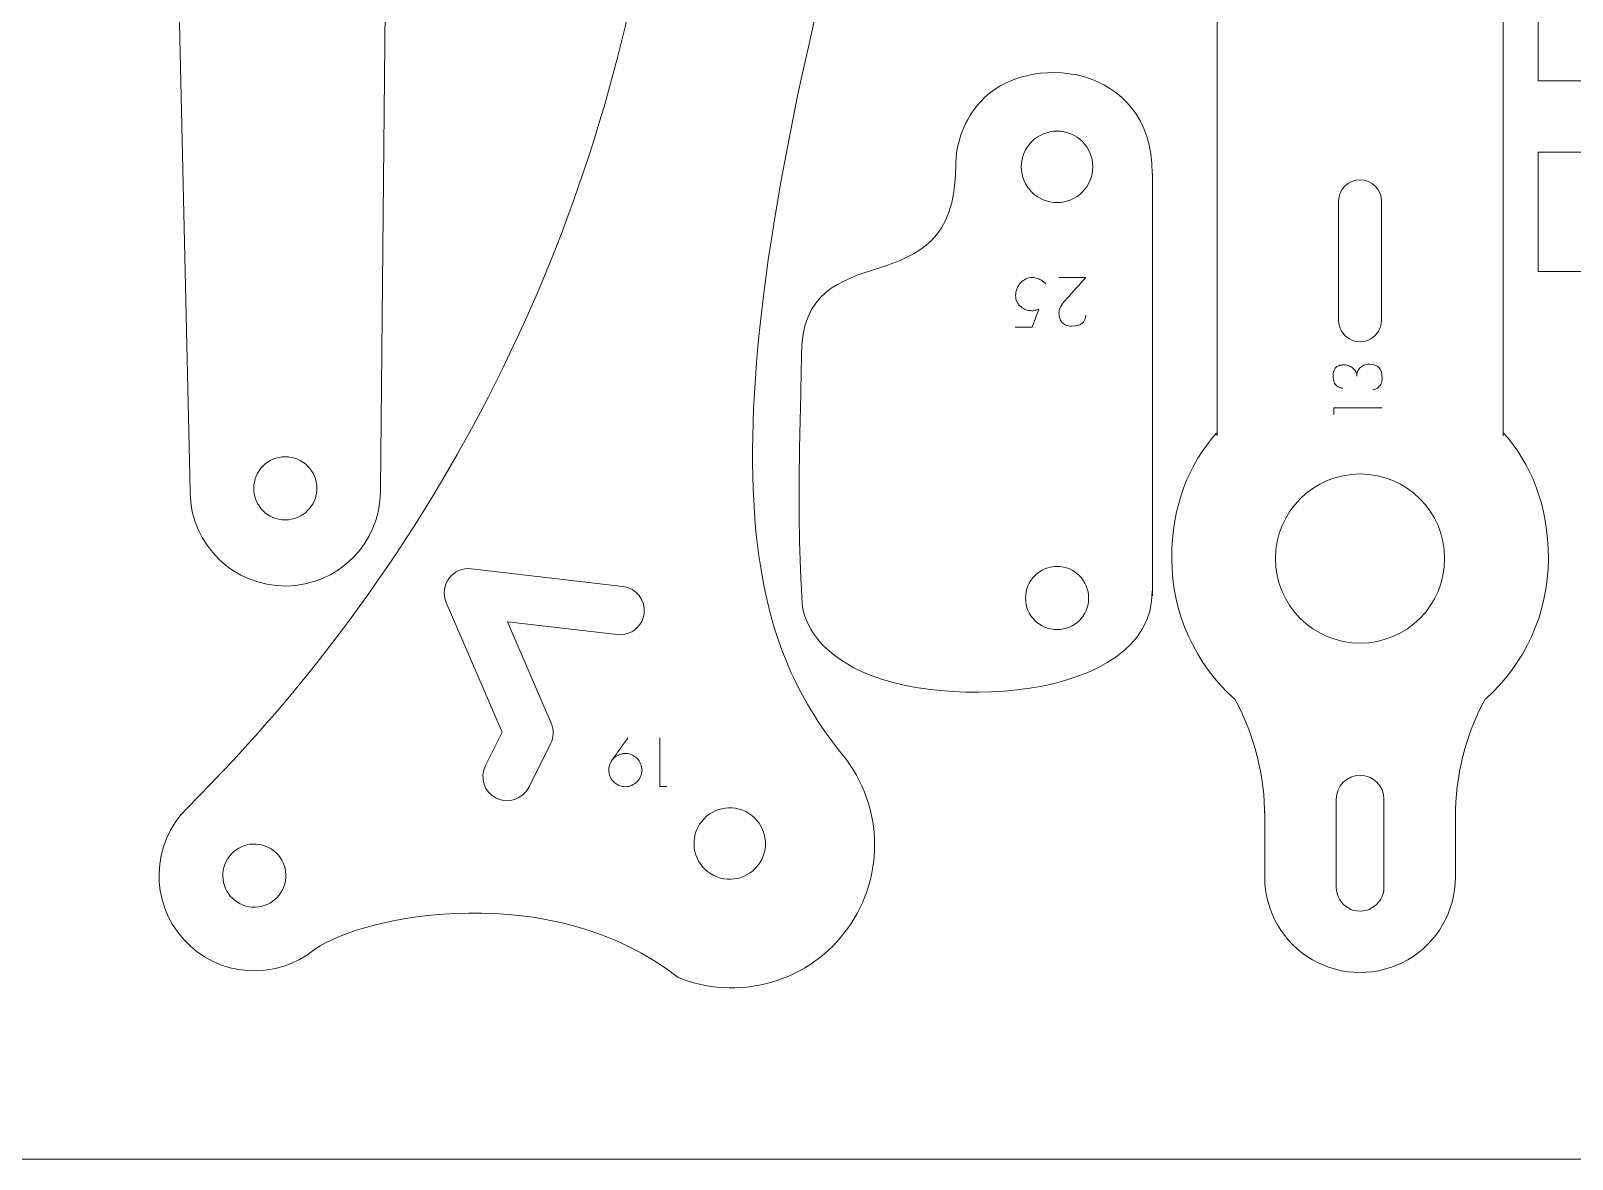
# Model space of a CAD drawing. Header units: millimetres. Extents: x 1 to 3601, y 1 to 1216.
# Drawn here: x 602.5 to 667.2, y 1.5 to 48.8 of the extents above; entities that cross this region are included whole.
import ezdxf

# ---------------------------------------------------------------- set-up
doc = ezdxf.new("R2010")
doc.units = ezdxf.units.MM
doc.layers.get('0').update_dxf_attribs({"lineweight": 5})
for name, color, linetype, lineweight in [('MARCATGE', 1, 'Continuous', 5), ('NO IMPRES', 5, 'Continuous', 5), ('TALL 1', 4, 'Continuous', 5)]:
    doc.layers.add(name, color=color, linetype=linetype, lineweight=lineweight)

msp = doc.modelspace()

# ---------------------------------------------------------------- linework, layer by layer
for points, knots in [([(609.212, 29.45), (609.212, 29.45), (609.212, 29.55), (609.212, 29.55), (609.212, 29.55), (609.212, 29.55), (608.558, 58.36), (608.558, 58.36), (608.558, 58.36), (608.531, 59.584), (608.223, 60.785), (607.658, 61.87), (607.658, 61.87), (606.771, 63.575), (606.754, 65.6), (607.612, 67.319), (607.612, 67.319), (608.166, 68.429), (608.455, 69.652), (608.455, 70.892), (608.455, 70.892), (608.455, 70.892), (608.455, 144.638), (608.455, 144.638), (608.455, 144.638), (608.455, 146.837), (610.229, 148.623), (612.428, 148.638), (612.428, 148.638), (614.627, 148.652), (616.425, 146.889), (616.454, 144.69), (616.454, 144.69), (616.454, 144.69), (617.424, 70.951), (617.424, 70.951), (617.424, 70.951), (617.44, 69.711), (617.745, 68.492), (618.313, 67.39), (618.313, 67.39), (618.313, 67.39), (618.377, 67.447), (618.377, 67.447), (618.377, 67.447), (619.24, 65.731), (619.23, 63.705), (618.349, 61.998), (618.349, 61.998), (618.349, 61.998), (618.339, 61.941), (618.339, 61.941), (618.339, 61.941), (617.789, 60.848), (617.497, 59.643), (617.485, 58.419), (617.485, 58.419), (617.485, 58.419), (617.21, 29.602), (617.21, 29.602), (617.21, 29.602), (617.21, 29.602), (617.21, 29.502), (617.21, 29.502), (617.21, 29.502), (617.19, 27.318), (615.421, 25.555), (613.237, 25.54), (613.237, 25.54), (611.053, 25.526), (609.261, 27.266), (609.212, 29.45)], [0, 0, 0, 0, 0.052632, 0.052632, 0.052632, 0.052632, 0.105263, 0.105263, 0.105263, 0.105263, 0.157895, 0.157895, 0.157895, 0.157895, 0.210526, 0.210526, 0.210526, 0.210526, 0.263158, 0.263158, 0.263158, 0.263158, 0.315789, 0.315789, 0.315789, 0.315789, 0.368421, 0.368421, 0.368421, 0.368421, 0.421053, 0.421053, 0.421053, 0.421053, 0.473684, 0.473684, 0.473684, 0.473684, 0.526316, 0.526316, 0.526316, 0.526316, 0.578947, 0.578947, 0.578947, 0.578947, 0.631579, 0.631579, 0.631579, 0.631579, 0.684211, 0.684211, 0.684211, 0.684211, 0.736842, 0.736842, 0.736842, 0.736842, 0.789474, 0.789474, 0.789474, 0.789474, 0.842105, 0.842105, 0.842105, 0.842105, 0.894737, 0.894737, 0.894737, 0.894737, 1, 1, 1, 1]), ([(662.321, 16.083), (662.321, 16.083), (662.321, 15.847), (662.321, 15.847), (662.321, 15.847), (662.321, 17.54), (662.751, 19.306), (663.571, 20.788), (663.571, 20.788), (663.571, 20.788), (663.593, 20.804), (663.593, 20.804), (663.593, 20.804), (665.208, 22.251), (666.224, 24.353), (666.224, 26.693), (666.224, 26.693), (666.224, 28.937), (665.488, 30.696), (664.333, 31.971), (664.333, 31.971), (664.333, 31.971), (664.321, 31.838), (664.321, 31.838), (664.321, 31.838), (664.321, 31.838), (664.321, 106.693), (664.321, 106.693), (664.321, 106.693), (664.321, 110.007), (661.634, 112.693), (658.321, 112.693), (658.321, 112.693), (655.007, 112.693), (652.321, 110.007), (652.321, 106.693), (652.321, 106.693), (652.321, 106.693), (652.321, 31.838), (652.321, 31.838), (652.321, 31.838), (652.321, 31.838), (652.296, 31.958), (652.296, 31.958), (652.296, 31.958), (651.148, 30.684), (650.417, 28.928), (650.417, 26.693), (650.417, 26.693), (650.417, 24.35), (651.436, 22.245), (653.056, 20.798), (653.056, 20.798), (653.056, 20.798), (653.071, 20.788), (653.071, 20.788), (653.071, 20.788), (653.891, 19.306), (654.321, 17.54), (654.321, 15.847), (654.321, 15.847), (654.321, 15.847), (654.321, 16.083), (654.321, 16.083), (654.321, 16.083), (654.321, 16.083), (654.321, 13.319), (654.321, 13.319), (654.321, 13.319), (654.321, 11.89), (655.083, 10.57), (656.321, 9.855), (656.321, 9.855), (657.558, 9.141), (659.083, 9.141), (660.321, 9.855), (660.321, 9.855), (661.558, 10.57), (662.321, 11.89), (662.321, 13.319), (662.321, 13.319), (662.321, 13.319), (662.321, 16.083), (662.321, 16.083)], [0, 0, 0, 0, 0.045455, 0.045455, 0.045455, 0.045455, 0.090909, 0.090909, 0.090909, 0.090909, 0.136364, 0.136364, 0.136364, 0.136364, 0.181818, 0.181818, 0.181818, 0.181818, 0.227273, 0.227273, 0.227273, 0.227273, 0.272727, 0.272727, 0.272727, 0.272727, 0.318182, 0.318182, 0.318182, 0.318182, 0.363636, 0.363636, 0.363636, 0.363636, 0.409091, 0.409091, 0.409091, 0.409091, 0.454545, 0.454545, 0.454545, 0.454545, 0.5, 0.5, 0.5, 0.5, 0.545455, 0.545455, 0.545455, 0.545455, 0.590909, 0.590909, 0.590909, 0.590909, 0.636364, 0.636364, 0.636364, 0.636364, 0.681818, 0.681818, 0.681818, 0.681818, 0.727273, 0.727273, 0.727273, 0.727273, 0.772727, 0.772727, 0.772727, 0.772727, 0.818182, 0.818182, 0.818182, 0.818182, 0.863636, 0.863636, 0.863636, 0.863636, 0.909091, 0.909091, 0.909091, 0.909091, 1, 1, 1, 1]), ([(685.283, 85.098), (685.283, 85.098), (685.279, 85.071), (685.279, 85.071), (685.279, 85.071), (685.279, 85.071), (668.792, 85.071), (668.792, 85.071), (668.792, 85.071), (668.792, 85.071), (668.792, 85.046), (668.792, 85.046), (668.792, 85.046), (668.792, 85.046), (668.792, 83.746), (668.792, 83.746), (668.792, 83.746), (668.792, 83.746), (665.792, 83.746), (665.792, 83.746), (665.792, 83.746), (665.792, 83.746), (665.792, 70.746), (665.792, 70.746), (665.792, 70.746), (665.792, 70.746), (668.792, 70.746), (668.792, 70.746), (668.792, 70.746), (668.792, 70.746), (668.792, 51.746), (668.792, 51.746), (668.792, 51.746), (668.792, 51.746), (665.792, 51.746), (665.792, 51.746), (665.792, 51.746), (665.792, 51.746), (665.792, 46.746), (665.792, 46.746), (665.792, 46.746), (665.792, 46.746), (668.792, 46.746), (668.792, 46.746), (668.792, 46.746), (668.792, 46.746), (668.792, 43.746), (668.792, 43.746), (668.792, 43.746), (668.792, 43.746), (665.792, 43.746), (665.792, 43.746), (665.792, 43.746), (665.792, 43.746), (665.792, 38.746), (665.792, 38.746), (665.792, 38.746), (665.792, 38.746), (668.792, 38.746), (668.792, 38.746), (668.792, 38.746), (668.792, 38.746), (668.792, 37.446), (668.792, 37.446), (668.792, 37.446), (668.792, 37.446), (692.292, 37.446), (692.292, 37.446), (692.292, 37.446), (692.292, 37.446), (692.292, 47.346), (692.292, 47.346), (692.292, 47.346), (692.292, 47.346), (695.292, 47.346), (695.292, 47.346), (695.292, 47.346), (695.292, 47.346), (695.292, 37.446), (695.292, 37.446), (695.292, 37.446), (695.292, 37.446), (714.492, 37.446), (714.492, 37.446), (714.492, 37.446), (714.492, 37.446), (714.492, 38.746), (714.492, 38.746), (714.492, 38.746), (714.492, 38.746), (717.492, 38.746), (717.492, 38.746), (717.492, 38.746), (717.492, 38.746), (717.492, 53.746), (717.492, 53.746), (717.492, 53.746), (717.492, 53.746), (714.492, 53.746), (714.492, 53.746), (714.492, 53.746), (714.492, 53.746), (714.492, 73.746), (714.492, 73.746), (714.492, 73.746), (714.492, 73.746), (717.492, 73.746), (717.492, 73.746), (717.492, 73.746), (717.492, 73.746), (717.492, 83.746), (717.492, 83.746), (717.492, 83.746), (717.492, 83.746), (714.492, 83.746), (714.492, 83.746), (714.492, 83.746), (714.492, 83.746), (714.492, 85.046), (714.492, 85.046), (714.492, 85.046), (714.492, 85.046), (695.292, 85.046), (695.292, 85.046), (695.292, 85.046), (695.292, 85.046), (695.292, 82.576), (695.292, 82.576), (695.292, 82.576), (695.292, 82.576), (692.292, 82.576), (692.292, 82.576), (692.292, 82.576), (692.292, 82.576), (692.292, 85.071), (692.292, 85.071), (692.292, 85.071), (692.292, 85.071), (688.579, 85.071), (688.579, 85.071), (688.579, 85.071), (688.579, 85.071), (688.583, 85.098), (688.583, 85.098), (688.583, 85.098), (688.583, 85.098), (688.583, 88.398), (688.583, 88.398), (688.583, 88.398), (688.583, 88.398), (685.283, 88.398), (685.283, 88.398), (685.283, 88.398), (685.283, 88.398), (685.283, 85.098), (685.283, 85.098)], [0, 0, 0, 0, 0.025, 0.025, 0.025, 0.025, 0.05, 0.05, 0.05, 0.05, 0.075, 0.075, 0.075, 0.075, 0.1, 0.1, 0.1, 0.1, 0.125, 0.125, 0.125, 0.125, 0.15, 0.15, 0.15, 0.15, 0.175, 0.175, 0.175, 0.175, 0.2, 0.2, 0.2, 0.2, 0.225, 0.225, 0.225, 0.225, 0.25, 0.25, 0.25, 0.25, 0.275, 0.275, 0.275, 0.275, 0.3, 0.3, 0.3, 0.3, 0.325, 0.325, 0.325, 0.325, 0.35, 0.35, 0.35, 0.35, 0.375, 0.375, 0.375, 0.375, 0.4, 0.4, 0.4, 0.4, 0.425, 0.425, 0.425, 0.425, 0.45, 0.45, 0.45, 0.45, 0.475, 0.475, 0.475, 0.475, 0.5, 0.5, 0.5, 0.5, 0.525, 0.525, 0.525, 0.525, 0.55, 0.55, 0.55, 0.55, 0.575, 0.575, 0.575, 0.575, 0.6, 0.6, 0.6, 0.6, 0.625, 0.625, 0.625, 0.625, 0.65, 0.65, 0.65, 0.65, 0.675, 0.675, 0.675, 0.675, 0.7, 0.7, 0.7, 0.7, 0.725, 0.725, 0.725, 0.725, 0.75, 0.75, 0.75, 0.75, 0.775, 0.775, 0.775, 0.775, 0.8, 0.8, 0.8, 0.8, 0.825, 0.825, 0.825, 0.825, 0.85, 0.85, 0.85, 0.85, 0.875, 0.875, 0.875, 0.875, 0.9, 0.9, 0.9, 0.9, 0.925, 0.925, 0.925, 0.925, 0.95, 0.95, 0.95, 0.95, 1, 1, 1, 1]), ([(628.64, 55.167), (628.64, 55.167), (628.703, 55.291), (628.703, 55.291), (628.703, 55.291), (628.921, 56.809), (629.986, 58.068), (631.446, 58.534), (631.446, 58.534), (632.906, 59.001), (634.505, 58.591), (635.561, 57.48), (635.561, 57.48), (636.617, 56.37), (636.946, 54.753), (636.407, 53.318), (636.407, 53.318), (630.314, 29.537), (633.12, 22.875), (636.492, 18.589), (636.492, 18.589), (636.492, 18.589), (636.47, 18.614), (636.47, 18.614), (636.47, 18.614), (637.338, 17.617), (637.878, 16.335), (637.94, 14.94), (637.94, 14.94), (638.064, 12.172), (636.276, 9.68), (633.615, 8.909), (633.615, 8.909), (632.268, 8.519), (630.875, 8.622), (629.649, 9.13), (629.649, 9.13), (629.649, 9.13), (629.694, 9.112), (629.694, 9.112), (629.694, 9.112), (624.457, 13.258), (616.588, 11.769), (614.457, 10.301), (614.457, 10.301), (612.808, 8.941), (610.382, 9.117), (608.947, 10.7), (608.947, 10.7), (607.512, 12.284), (607.575, 14.715), (609.09, 16.222), (609.09, 16.222), (619.676, 26.73), (626.538, 40.4), (628.64, 55.167)], [0, 0, 0, 0, 0.066667, 0.066667, 0.066667, 0.066667, 0.133333, 0.133333, 0.133333, 0.133333, 0.2, 0.2, 0.2, 0.2, 0.266667, 0.266667, 0.266667, 0.266667, 0.333333, 0.333333, 0.333333, 0.333333, 0.4, 0.4, 0.4, 0.4, 0.466667, 0.466667, 0.466667, 0.466667, 0.533333, 0.533333, 0.533333, 0.533333, 0.6, 0.6, 0.6, 0.6, 0.666667, 0.666667, 0.666667, 0.666667, 0.733333, 0.733333, 0.733333, 0.733333, 0.8, 0.8, 0.8, 0.8, 0.866667, 0.866667, 0.866667, 0.866667, 1, 1, 1, 1]), ([(649.593, 25.319), (649.593, 25.319), (649.603, 25.134), (649.603, 25.134), (649.603, 25.134), (649.603, 25.134), (649.603, 42.848), (649.603, 42.848), (649.603, 42.848), (649.603, 42.848), (649.593, 42.848), (649.593, 42.848), (649.593, 42.848), (649.617, 47.539), (644.285, 48.005), (642.387, 45.868), (642.387, 45.868), (641.722, 45.143), (641.349, 44.159), (641.349, 43.134), (641.349, 43.134), (641.335, 36.94), (634.895, 40.643), (634.872, 35.19), (634.872, 35.19), (634.861, 32.724), (634.647, 29.429), (634.895, 25.034), (634.895, 25.034), (634.895, 24.008), (635.561, 23.024), (636.746, 22.299), (636.746, 22.299), (640.13, 20.162), (649.635, 20.628), (649.593, 25.319)], [0, 0, 0, 0, 0.1, 0.1, 0.1, 0.1, 0.2, 0.2, 0.2, 0.2, 0.3, 0.3, 0.3, 0.3, 0.4, 0.4, 0.4, 0.4, 0.5, 0.5, 0.5, 0.5, 0.6, 0.6, 0.6, 0.6, 0.7, 0.7, 0.7, 0.7, 0.8, 0.8, 0.8, 0.8, 1, 1, 1, 1])]:
    msp.add_open_spline(points, degree=3, knots=knots)
at = {"layer": 'MARCATGE'}
for points, knots in [([(645.139, 38.211), (645.127, 38.225), (645.107, 38.246), (645.076, 38.275), (645.076, 38.275), (645.046, 38.304), (645.007, 38.334), (644.959, 38.365), (644.959, 38.365), (644.911, 38.396), (644.854, 38.424), (644.786, 38.449), (644.786, 38.449), (644.718, 38.473), (644.639, 38.486), (644.549, 38.488), (644.549, 38.488), (644.458, 38.488), (644.372, 38.468), (644.29, 38.429), (644.29, 38.429), (644.209, 38.389), (644.136, 38.335), (644.072, 38.265), (644.072, 38.265), (644.008, 38.195), (643.957, 38.115), (643.919, 38.022), (643.919, 38.022), (643.882, 37.93), (643.863, 37.832), (643.863, 37.729), (643.863, 37.729), (643.863, 37.625), (643.885, 37.534), (643.929, 37.455), (643.929, 37.455), (643.973, 37.376), (644.028, 37.31), (644.092, 37.256), (644.092, 37.256), (644.155, 37.203), (644.223, 37.163), (644.295, 37.136), (644.295, 37.136), (644.366, 37.11), (644.429, 37.097), (644.484, 37.097), (644.484, 37.097), (644.518, 37.091), (644.553, 37.09), (644.591, 37.094), (644.591, 37.094), (644.623, 37.098), (644.661, 37.104), (644.704, 37.114), (644.704, 37.114), (644.747, 37.123), (644.791, 37.138), (644.837, 37.159), (644.837, 37.159), (644.837, 37.159), (644.554, 36.408), (644.554, 36.408), (644.554, 36.408), (644.554, 36.408), (643.843, 36.408), (643.843, 36.408), (643.843, 36.408), (643.843, 36.408), (644.554, 36.408), (644.554, 36.408), (644.554, 36.408), (644.554, 36.408), (644.837, 37.159), (644.837, 37.159), (644.837, 37.159), (644.791, 37.138), (644.747, 37.123), (644.704, 37.114), (644.704, 37.114), (644.661, 37.104), (644.623, 37.098), (644.591, 37.094), (644.591, 37.094), (644.553, 37.09), (644.518, 37.091), (644.484, 37.097), (644.484, 37.097), (644.429, 37.097), (644.366, 37.11), (644.295, 37.136), (644.295, 37.136), (644.223, 37.163), (644.155, 37.203), (644.092, 37.256), (644.092, 37.256), (644.028, 37.31), (643.973, 37.376), (643.929, 37.455), (643.929, 37.455), (643.885, 37.534), (643.863, 37.625), (643.863, 37.729), (643.863, 37.729), (643.863, 37.832), (643.882, 37.93), (643.919, 38.022), (643.919, 38.022), (643.957, 38.115), (644.008, 38.195), (644.072, 38.265), (644.072, 38.265), (644.136, 38.335), (644.209, 38.389), (644.29, 38.429), (644.29, 38.429), (644.372, 38.468), (644.458, 38.488), (644.549, 38.488), (644.549, 38.488), (644.639, 38.486), (644.718, 38.473), (644.786, 38.449), (644.786, 38.449), (644.854, 38.424), (644.911, 38.396), (644.959, 38.365), (644.959, 38.365), (645.007, 38.334), (645.046, 38.304), (645.076, 38.275), (645.076, 38.275), (645.107, 38.246), (645.127, 38.225), (645.139, 38.211)], [0, 0, 0, 0, 0.028571, 0.028571, 0.028571, 0.028571, 0.057143, 0.057143, 0.057143, 0.057143, 0.085714, 0.085714, 0.085714, 0.085714, 0.114286, 0.114286, 0.114286, 0.114286, 0.142857, 0.142857, 0.142857, 0.142857, 0.171429, 0.171429, 0.171429, 0.171429, 0.2, 0.2, 0.2, 0.2, 0.228571, 0.228571, 0.228571, 0.228571, 0.257143, 0.257143, 0.257143, 0.257143, 0.285714, 0.285714, 0.285714, 0.285714, 0.314286, 0.314286, 0.314286, 0.314286, 0.342857, 0.342857, 0.342857, 0.342857, 0.371429, 0.371429, 0.371429, 0.371429, 0.4, 0.4, 0.4, 0.4, 0.428571, 0.428571, 0.428571, 0.428571, 0.457143, 0.457143, 0.457143, 0.457143, 0.485714, 0.485714, 0.485714, 0.485714, 0.514286, 0.514286, 0.514286, 0.514286, 0.542857, 0.542857, 0.542857, 0.542857, 0.571429, 0.571429, 0.571429, 0.571429, 0.6, 0.6, 0.6, 0.6, 0.628571, 0.628571, 0.628571, 0.628571, 0.657143, 0.657143, 0.657143, 0.657143, 0.685714, 0.685714, 0.685714, 0.685714, 0.714286, 0.714286, 0.714286, 0.714286, 0.742857, 0.742857, 0.742857, 0.742857, 0.771429, 0.771429, 0.771429, 0.771429, 0.8, 0.8, 0.8, 0.8, 0.828571, 0.828571, 0.828571, 0.828571, 0.857143, 0.857143, 0.857143, 0.857143, 0.885714, 0.885714, 0.885714, 0.885714, 0.914286, 0.914286, 0.914286, 0.914286, 0.942857, 0.942857, 0.942857, 0.942857, 1, 1, 1, 1]), ([(646.809, 38.491), (646.64, 38.303), (646.487, 38.132), (646.349, 37.98), (646.349, 37.98), (646.291, 37.916), (646.233, 37.852), (646.176, 37.788), (646.176, 37.788), (646.118, 37.724), (646.067, 37.666), (646.02, 37.613), (646.02, 37.613), (645.974, 37.56), (645.936, 37.516), (645.905, 37.479), (645.905, 37.479), (645.874, 37.442), (645.855, 37.419), (645.85, 37.41), (645.85, 37.41), (645.838, 37.391), (645.823, 37.369), (645.805, 37.344), (645.805, 37.344), (645.786, 37.318), (645.767, 37.288), (645.75, 37.253), (645.75, 37.253), (645.732, 37.219), (645.716, 37.178), (645.703, 37.131), (645.703, 37.131), (645.69, 37.084), (645.683, 37.029), (645.683, 36.967), (645.683, 36.967), (645.683, 36.905), (645.694, 36.843), (645.714, 36.781), (645.714, 36.781), (645.735, 36.719), (645.767, 36.663), (645.81, 36.613), (645.81, 36.613), (645.853, 36.563), (645.909, 36.522), (645.978, 36.491), (645.978, 36.491), (646.047, 36.46), (646.13, 36.445), (646.228, 36.445), (646.228, 36.445), (646.425, 36.447), (646.571, 36.49), (646.664, 36.575), (646.664, 36.575), (646.757, 36.659), (646.804, 36.771), (646.804, 36.91), (646.804, 36.91), (646.804, 36.771), (646.757, 36.659), (646.664, 36.575), (646.664, 36.575), (646.571, 36.49), (646.425, 36.447), (646.228, 36.445), (646.228, 36.445), (646.13, 36.445), (646.047, 36.46), (645.978, 36.491), (645.978, 36.491), (645.909, 36.522), (645.853, 36.563), (645.81, 36.613), (645.81, 36.613), (645.767, 36.663), (645.735, 36.719), (645.714, 36.781), (645.714, 36.781), (645.694, 36.843), (645.683, 36.905), (645.683, 36.967), (645.683, 36.967), (645.683, 37.029), (645.69, 37.084), (645.703, 37.131), (645.703, 37.131), (645.716, 37.178), (645.732, 37.219), (645.75, 37.253), (645.75, 37.253), (645.767, 37.288), (645.786, 37.318), (645.805, 37.344), (645.805, 37.344), (645.823, 37.369), (645.838, 37.391), (645.85, 37.41), (645.85, 37.41), (645.855, 37.419), (645.874, 37.442), (645.905, 37.479), (645.905, 37.479), (645.936, 37.516), (645.974, 37.56), (646.02, 37.613), (646.02, 37.613), (646.067, 37.666), (646.118, 37.724), (646.176, 37.788), (646.176, 37.788), (646.233, 37.852), (646.291, 37.916), (646.349, 37.98), (646.349, 37.98), (646.487, 38.132), (646.64, 38.303), (646.809, 38.491), (646.809, 38.491), (646.809, 38.491), (645.697, 38.491), (645.697, 38.491), (645.697, 38.491), (645.697, 38.491), (646.809, 38.491), (646.809, 38.491)], [0, 0, 0, 0, 0.030303, 0.030303, 0.030303, 0.030303, 0.060606, 0.060606, 0.060606, 0.060606, 0.090909, 0.090909, 0.090909, 0.090909, 0.121212, 0.121212, 0.121212, 0.121212, 0.151515, 0.151515, 0.151515, 0.151515, 0.181818, 0.181818, 0.181818, 0.181818, 0.212121, 0.212121, 0.212121, 0.212121, 0.242424, 0.242424, 0.242424, 0.242424, 0.272727, 0.272727, 0.272727, 0.272727, 0.30303, 0.30303, 0.30303, 0.30303, 0.333333, 0.333333, 0.333333, 0.333333, 0.363636, 0.363636, 0.363636, 0.363636, 0.393939, 0.393939, 0.393939, 0.393939, 0.424242, 0.424242, 0.424242, 0.424242, 0.454545, 0.454545, 0.454545, 0.454545, 0.484848, 0.484848, 0.484848, 0.484848, 0.515152, 0.515152, 0.515152, 0.515152, 0.545455, 0.545455, 0.545455, 0.545455, 0.575758, 0.575758, 0.575758, 0.575758, 0.606061, 0.606061, 0.606061, 0.606061, 0.636364, 0.636364, 0.636364, 0.636364, 0.666667, 0.666667, 0.666667, 0.666667, 0.69697, 0.69697, 0.69697, 0.69697, 0.727273, 0.727273, 0.727273, 0.727273, 0.757576, 0.757576, 0.757576, 0.757576, 0.787879, 0.787879, 0.787879, 0.787879, 0.818182, 0.818182, 0.818182, 0.818182, 0.848485, 0.848485, 0.848485, 0.848485, 0.878788, 0.878788, 0.878788, 0.878788, 0.909091, 0.909091, 0.909091, 0.909091, 0.939394, 0.939394, 0.939394, 0.939394, 1, 1, 1, 1]), ([(658.852, 33.772), (658.895, 33.777), (658.939, 33.79), (658.986, 33.81), (658.986, 33.81), (659.032, 33.83), (659.074, 33.858), (659.114, 33.896), (659.114, 33.896), (659.153, 33.934), (659.186, 33.983), (659.211, 34.044), (659.211, 34.044), (659.237, 34.105), (659.249, 34.181), (659.249, 34.271), (659.249, 34.271), (659.248, 34.452), (659.204, 34.594), (659.118, 34.697), (659.118, 34.697), (659.033, 34.801), (658.899, 34.853), (658.719, 34.853), (658.719, 34.853), (658.629, 34.853), (658.55, 34.838), (658.482, 34.809), (658.482, 34.809), (658.414, 34.78), (658.358, 34.741), (658.314, 34.693), (658.314, 34.693), (658.27, 34.645), (658.236, 34.592), (658.214, 34.532), (658.214, 34.532), (658.191, 34.473), (658.18, 34.413), (658.18, 34.353), (658.18, 34.353), (658.182, 34.413), (658.169, 34.471), (658.143, 34.527), (658.143, 34.527), (658.117, 34.582), (658.08, 34.632), (658.032, 34.675), (658.032, 34.675), (657.984, 34.718), (657.927, 34.753), (657.862, 34.779), (657.862, 34.779), (657.797, 34.806), (657.727, 34.819), (657.652, 34.819), (657.652, 34.819), (657.631, 34.819), (657.605, 34.818), (657.573, 34.817), (657.573, 34.817), (657.541, 34.816), (657.508, 34.812), (657.474, 34.803), (657.474, 34.803), (657.44, 34.795), (657.407, 34.782), (657.373, 34.764), (657.373, 34.764), (657.339, 34.746), (657.308, 34.72), (657.281, 34.688), (657.281, 34.688), (657.254, 34.655), (657.232, 34.612), (657.216, 34.561), (657.216, 34.561), (657.2, 34.509), (657.192, 34.446), (657.192, 34.373), (657.192, 34.373), (657.192, 34.26), (657.206, 34.17), (657.233, 34.103), (657.233, 34.103), (657.26, 34.037), (657.294, 33.985), (657.335, 33.948), (657.335, 33.948), (657.375, 33.911), (657.419, 33.886), (657.467, 33.872), (657.467, 33.872), (657.515, 33.858), (657.561, 33.848), (657.604, 33.842), (657.604, 33.842), (657.561, 33.848), (657.515, 33.858), (657.467, 33.872), (657.467, 33.872), (657.419, 33.886), (657.375, 33.911), (657.335, 33.948), (657.335, 33.948), (657.294, 33.985), (657.26, 34.037), (657.233, 34.103), (657.233, 34.103), (657.206, 34.17), (657.192, 34.26), (657.192, 34.373), (657.192, 34.373), (657.192, 34.446), (657.2, 34.509), (657.216, 34.561), (657.216, 34.561), (657.232, 34.612), (657.254, 34.655), (657.281, 34.688), (657.281, 34.688), (657.308, 34.72), (657.339, 34.746), (657.373, 34.764), (657.373, 34.764), (657.407, 34.782), (657.44, 34.795), (657.474, 34.803), (657.474, 34.803), (657.508, 34.812), (657.541, 34.816), (657.572, 34.817), (657.572, 34.817), (657.603, 34.818), (657.63, 34.819), (657.652, 34.819), (657.652, 34.819), (657.727, 34.819), (657.797, 34.806), (657.862, 34.779), (657.862, 34.779), (657.927, 34.753), (657.984, 34.718), (658.032, 34.675), (658.032, 34.675), (658.08, 34.632), (658.117, 34.582), (658.143, 34.527), (658.143, 34.527), (658.169, 34.471), (658.182, 34.413), (658.18, 34.353), (658.18, 34.353), (658.18, 34.413), (658.191, 34.473), (658.214, 34.532), (658.214, 34.532), (658.236, 34.592), (658.27, 34.645), (658.314, 34.693), (658.314, 34.693), (658.358, 34.741), (658.414, 34.78), (658.482, 34.809), (658.482, 34.809), (658.55, 34.838), (658.629, 34.853), (658.719, 34.853), (658.719, 34.853), (658.899, 34.853), (659.033, 34.801), (659.118, 34.697), (659.118, 34.697), (659.204, 34.594), (659.248, 34.452), (659.249, 34.271), (659.249, 34.271), (659.249, 34.181), (659.237, 34.105), (659.211, 34.044), (659.211, 34.044), (659.186, 33.983), (659.153, 33.934), (659.114, 33.896), (659.114, 33.896), (659.074, 33.858), (659.032, 33.83), (658.986, 33.81), (658.986, 33.81), (658.939, 33.79), (658.895, 33.777), (658.852, 33.772)], [0, 0, 0, 0, 0.020408, 0.020408, 0.020408, 0.020408, 0.040816, 0.040816, 0.040816, 0.040816, 0.061224, 0.061224, 0.061224, 0.061224, 0.081633, 0.081633, 0.081633, 0.081633, 0.102041, 0.102041, 0.102041, 0.102041, 0.122449, 0.122449, 0.122449, 0.122449, 0.142857, 0.142857, 0.142857, 0.142857, 0.163265, 0.163265, 0.163265, 0.163265, 0.183673, 0.183673, 0.183673, 0.183673, 0.204082, 0.204082, 0.204082, 0.204082, 0.22449, 0.22449, 0.22449, 0.22449, 0.244898, 0.244898, 0.244898, 0.244898, 0.265306, 0.265306, 0.265306, 0.265306, 0.285714, 0.285714, 0.285714, 0.285714, 0.306122, 0.306122, 0.306122, 0.306122, 0.326531, 0.326531, 0.326531, 0.326531, 0.346939, 0.346939, 0.346939, 0.346939, 0.367347, 0.367347, 0.367347, 0.367347, 0.387755, 0.387755, 0.387755, 0.387755, 0.408163, 0.408163, 0.408163, 0.408163, 0.428571, 0.428571, 0.428571, 0.428571, 0.44898, 0.44898, 0.44898, 0.44898, 0.469388, 0.469388, 0.469388, 0.469388, 0.489796, 0.489796, 0.489796, 0.489796, 0.510204, 0.510204, 0.510204, 0.510204, 0.530612, 0.530612, 0.530612, 0.530612, 0.55102, 0.55102, 0.55102, 0.55102, 0.571429, 0.571429, 0.571429, 0.571429, 0.591837, 0.591837, 0.591837, 0.591837, 0.612245, 0.612245, 0.612245, 0.612245, 0.632653, 0.632653, 0.632653, 0.632653, 0.653061, 0.653061, 0.653061, 0.653061, 0.673469, 0.673469, 0.673469, 0.673469, 0.693878, 0.693878, 0.693878, 0.693878, 0.714286, 0.714286, 0.714286, 0.714286, 0.734694, 0.734694, 0.734694, 0.734694, 0.755102, 0.755102, 0.755102, 0.755102, 0.77551, 0.77551, 0.77551, 0.77551, 0.795918, 0.795918, 0.795918, 0.795918, 0.816327, 0.816327, 0.816327, 0.816327, 0.836735, 0.836735, 0.836735, 0.836735, 0.857143, 0.857143, 0.857143, 0.857143, 0.877551, 0.877551, 0.877551, 0.877551, 0.897959, 0.897959, 0.897959, 0.897959, 0.918367, 0.918367, 0.918367, 0.918367, 0.938776, 0.938776, 0.938776, 0.938776, 0.959184, 0.959184, 0.959184, 0.959184, 1, 1, 1, 1]), ([(657.217, 33.024), (657.217, 33.024), (657.217, 32.733), (657.217, 32.733), (657.217, 32.733), (657.217, 32.733), (657.217, 33.024), (657.217, 33.024), (657.217, 33.024), (657.217, 33.024), (659.249, 33.024), (659.249, 33.024), (659.249, 33.024), (659.249, 33.024), (657.217, 33.024), (657.217, 33.024)], [0, 0, 0, 0, 0.2, 0.2, 0.2, 0.2, 0.4, 0.4, 0.4, 0.4, 0.6, 0.6, 0.6, 0.6, 1, 1, 1, 1]), ([(627.591, 19.164), (627.472, 18.996), (627.363, 18.844), (627.264, 18.707), (627.264, 18.707), (627.222, 18.648), (627.18, 18.59), (627.138, 18.532), (627.138, 18.532), (627.096, 18.473), (627.058, 18.42), (627.024, 18.371), (627.024, 18.371), (626.99, 18.322), (626.961, 18.28), (626.936, 18.244), (626.936, 18.244), (626.912, 18.208), (626.895, 18.184), (626.885, 18.17), (626.885, 18.17), (626.822, 18.065), (626.79, 17.946), (626.79, 17.812), (626.79, 17.812), (626.79, 17.716), (626.808, 17.626), (626.845, 17.542), (626.845, 17.542), (626.881, 17.459), (626.931, 17.385), (626.994, 17.322), (626.994, 17.322), (627.057, 17.259), (627.131, 17.209), (627.214, 17.173), (627.214, 17.173), (627.298, 17.136), (627.388, 17.118), (627.484, 17.118), (627.484, 17.118), (627.58, 17.118), (627.67, 17.136), (627.755, 17.173), (627.755, 17.173), (627.839, 17.209), (627.913, 17.259), (627.976, 17.322), (627.976, 17.322), (628.039, 17.385), (628.089, 17.459), (628.126, 17.542), (628.126, 17.542), (628.163, 17.626), (628.181, 17.716), (628.181, 17.812), (628.181, 17.812), (628.181, 17.908), (628.163, 17.998), (628.126, 18.083), (628.126, 18.083), (628.089, 18.168), (628.039, 18.241), (627.976, 18.304), (627.976, 18.304), (627.913, 18.368), (627.839, 18.417), (627.755, 18.454), (627.755, 18.454), (627.67, 18.491), (627.58, 18.509), (627.484, 18.509), (627.484, 18.509), (627.36, 18.509), (627.244, 18.478), (627.138, 18.416), (627.138, 18.416), (627.032, 18.354), (626.948, 18.272), (626.885, 18.17), (626.885, 18.17), (626.948, 18.272), (627.032, 18.354), (627.138, 18.416), (627.138, 18.416), (627.244, 18.478), (627.36, 18.509), (627.484, 18.509), (627.484, 18.509), (627.58, 18.509), (627.67, 18.491), (627.755, 18.454), (627.755, 18.454), (627.839, 18.417), (627.913, 18.368), (627.976, 18.304), (627.976, 18.304), (628.039, 18.241), (628.089, 18.168), (628.126, 18.083), (628.126, 18.083), (628.163, 17.998), (628.181, 17.908), (628.181, 17.812), (628.181, 17.812), (628.181, 17.716), (628.163, 17.626), (628.126, 17.542), (628.126, 17.542), (628.089, 17.459), (628.039, 17.385), (627.976, 17.322), (627.976, 17.322), (627.913, 17.259), (627.839, 17.209), (627.755, 17.173), (627.755, 17.173), (627.67, 17.136), (627.58, 17.118), (627.484, 17.118), (627.484, 17.118), (627.388, 17.118), (627.298, 17.136), (627.214, 17.173), (627.214, 17.173), (627.131, 17.209), (627.057, 17.259), (626.994, 17.322), (626.994, 17.322), (626.931, 17.385), (626.881, 17.459), (626.845, 17.542), (626.845, 17.542), (626.808, 17.626), (626.79, 17.716), (626.79, 17.812), (626.79, 17.812), (626.79, 17.946), (626.822, 18.065), (626.885, 18.17), (626.885, 18.17), (626.895, 18.184), (626.912, 18.208), (626.936, 18.244), (626.936, 18.244), (626.961, 18.28), (626.99, 18.322), (627.024, 18.371), (627.024, 18.371), (627.058, 18.42), (627.096, 18.473), (627.138, 18.532), (627.138, 18.532), (627.18, 18.59), (627.222, 18.648), (627.264, 18.707), (627.264, 18.707), (627.363, 18.844), (627.472, 18.996), (627.591, 19.164)], [0, 0, 0, 0, 0.02439, 0.02439, 0.02439, 0.02439, 0.04878, 0.04878, 0.04878, 0.04878, 0.073171, 0.073171, 0.073171, 0.073171, 0.097561, 0.097561, 0.097561, 0.097561, 0.121951, 0.121951, 0.121951, 0.121951, 0.146341, 0.146341, 0.146341, 0.146341, 0.170732, 0.170732, 0.170732, 0.170732, 0.195122, 0.195122, 0.195122, 0.195122, 0.219512, 0.219512, 0.219512, 0.219512, 0.243902, 0.243902, 0.243902, 0.243902, 0.268293, 0.268293, 0.268293, 0.268293, 0.292683, 0.292683, 0.292683, 0.292683, 0.317073, 0.317073, 0.317073, 0.317073, 0.341463, 0.341463, 0.341463, 0.341463, 0.365854, 0.365854, 0.365854, 0.365854, 0.390244, 0.390244, 0.390244, 0.390244, 0.414634, 0.414634, 0.414634, 0.414634, 0.439024, 0.439024, 0.439024, 0.439024, 0.463415, 0.463415, 0.463415, 0.463415, 0.487805, 0.487805, 0.487805, 0.487805, 0.512195, 0.512195, 0.512195, 0.512195, 0.536585, 0.536585, 0.536585, 0.536585, 0.560976, 0.560976, 0.560976, 0.560976, 0.585366, 0.585366, 0.585366, 0.585366, 0.609756, 0.609756, 0.609756, 0.609756, 0.634146, 0.634146, 0.634146, 0.634146, 0.658537, 0.658537, 0.658537, 0.658537, 0.682927, 0.682927, 0.682927, 0.682927, 0.707317, 0.707317, 0.707317, 0.707317, 0.731707, 0.731707, 0.731707, 0.731707, 0.756098, 0.756098, 0.756098, 0.756098, 0.780488, 0.780488, 0.780488, 0.780488, 0.804878, 0.804878, 0.804878, 0.804878, 0.829268, 0.829268, 0.829268, 0.829268, 0.853659, 0.853659, 0.853659, 0.853659, 0.878049, 0.878049, 0.878049, 0.878049, 0.902439, 0.902439, 0.902439, 0.902439, 0.926829, 0.926829, 0.926829, 0.926829, 0.95122, 0.95122, 0.95122, 0.95122, 1, 1, 1, 1]), ([(628.929, 17.132), (628.929, 17.132), (629.219, 17.132), (629.219, 17.132), (629.219, 17.132), (629.219, 17.132), (628.929, 17.132), (628.929, 17.132), (628.929, 17.132), (628.929, 17.132), (628.929, 19.164), (628.929, 19.164), (628.929, 19.164), (628.929, 19.164), (628.929, 17.132), (628.929, 17.132)], [0, 0, 0, 0, 0.2, 0.2, 0.2, 0.2, 0.4, 0.4, 0.4, 0.4, 0.6, 0.6, 0.6, 0.6, 1, 1, 1, 1])]:
    msp.add_open_spline(points, degree=3, knots=knots, dxfattribs=at)
at = {"layer": 'NO IMPRES'}
msp.add_lwpolyline([(600.741, 1.483), (600.741, 301.483), (1200.741, 301.483), (1200.741, 1.483)], close=True, dxfattribs=at)
at = {"layer": 'TALL 1'}
for points, knots in [([(644.103, 43.134), (644.103, 42.305), (644.775, 41.633), (645.603, 41.633), (645.603, 41.633), (646.432, 41.633), (647.103, 42.305), (647.103, 43.133), (647.103, 43.133), (647.104, 43.962), (646.432, 44.634), (645.603, 44.634), (645.603, 44.634), (644.775, 44.634), (644.103, 43.962), (644.103, 43.134)], [0, 0, 0, 0, 0.2, 0.2, 0.2, 0.2, 0.4, 0.4, 0.4, 0.4, 0.6, 0.6, 0.6, 0.6, 1, 1, 1, 1]), ([(657.421, 41.693), (657.421, 42.19), (657.824, 42.593), (658.321, 42.593), (658.321, 42.593), (658.818, 42.593), (659.221, 42.19), (659.221, 41.693), (659.221, 41.693), (659.221, 41.693), (659.221, 36.693), (659.221, 36.693), (659.221, 36.693), (659.221, 36.371), (659.049, 36.074), (658.771, 35.913), (658.771, 35.913), (658.492, 35.753), (658.149, 35.753), (657.871, 35.913), (657.871, 35.913), (657.592, 36.074), (657.421, 36.371), (657.421, 36.693), (657.421, 36.693), (657.421, 36.693), (657.421, 41.693), (657.421, 41.693)], [0, 0, 0, 0, 0.125, 0.125, 0.125, 0.125, 0.25, 0.25, 0.25, 0.25, 0.375, 0.375, 0.375, 0.375, 0.5, 0.5, 0.5, 0.5, 0.625, 0.625, 0.625, 0.625, 0.75, 0.75, 0.75, 0.75, 1, 1, 1, 1]), ([(613.211, 30.965), (613.942, 30.965), (614.536, 30.372), (614.536, 29.64), (614.536, 29.64), (614.536, 28.908), (613.942, 28.315), (613.211, 28.315), (613.211, 28.315), (612.479, 28.315), (611.886, 28.908), (611.886, 29.64), (611.886, 29.64), (611.886, 30.372), (612.479, 30.965), (613.211, 30.965)], [0, 0, 0, 0, 0.2, 0.2, 0.2, 0.2, 0.4, 0.4, 0.4, 0.4, 0.6, 0.6, 0.6, 0.6, 1, 1, 1, 1]), ([(658.321, 30.243), (656.36, 30.243), (654.771, 28.653), (654.771, 26.693), (654.771, 26.693), (654.771, 24.732), (656.36, 23.143), (658.321, 23.143), (658.321, 23.143), (660.281, 23.143), (661.871, 24.732), (661.871, 26.693), (661.871, 26.693), (661.871, 28.653), (660.281, 30.243), (658.321, 30.243)], [0, 0, 0, 0, 0.2, 0.2, 0.2, 0.2, 0.4, 0.4, 0.4, 0.4, 0.6, 0.6, 0.6, 0.6, 1, 1, 1, 1]), ([(628.174, 24.056), (628.226, 24.159), (628.261, 24.273), (628.275, 24.395), (628.275, 24.395), (628.34, 24.953), (627.941, 25.458), (627.383, 25.523), (627.383, 25.523), (627.383, 25.523), (621.02, 26.267), (621.02, 26.267), (621.02, 26.267), (620.659, 26.309), (620.303, 26.156), (620.086, 25.864), (620.086, 25.864), (619.869, 25.572), (619.824, 25.187), (619.968, 24.853), (619.968, 24.853), (619.968, 24.853), (622.317, 19.407), (622.317, 19.407), (622.317, 19.407), (622.317, 19.407), (621.611, 18.002), (621.611, 18.002), (621.611, 18.002), (621.359, 17.5), (621.561, 16.888), (622.063, 16.636), (622.063, 16.636), (622.565, 16.384), (623.177, 16.586), (623.429, 17.088), (623.429, 17.088), (623.429, 17.088), (624.348, 18.918), (624.348, 18.918), (624.348, 18.918), (624.483, 19.187), (624.493, 19.501), (624.374, 19.778), (624.374, 19.778), (624.374, 19.778), (622.534, 24.041), (622.534, 24.041), (622.534, 24.041), (622.534, 24.041), (627.146, 23.502), (627.146, 23.502), (627.146, 23.502), (627.583, 23.451), (627.987, 23.685), (628.174, 24.056)], [0, 0, 0, 0, 0.066667, 0.066667, 0.066667, 0.066667, 0.133333, 0.133333, 0.133333, 0.133333, 0.2, 0.2, 0.2, 0.2, 0.266667, 0.266667, 0.266667, 0.266667, 0.333333, 0.333333, 0.333333, 0.333333, 0.4, 0.4, 0.4, 0.4, 0.466667, 0.466667, 0.466667, 0.466667, 0.533333, 0.533333, 0.533333, 0.533333, 0.6, 0.6, 0.6, 0.6, 0.666667, 0.666667, 0.666667, 0.666667, 0.733333, 0.733333, 0.733333, 0.733333, 0.8, 0.8, 0.8, 0.8, 0.866667, 0.866667, 0.866667, 0.866667, 1, 1, 1, 1]), ([(644.279, 25.034), (644.279, 25.765), (644.872, 26.359), (645.603, 26.359), (645.603, 26.359), (646.335, 26.359), (646.929, 25.765), (646.929, 25.034), (646.929, 25.034), (646.929, 24.302), (646.335, 23.709), (645.604, 23.709), (645.604, 23.709), (644.872, 23.709), (644.279, 24.302), (644.279, 25.034)], [0, 0, 0, 0, 0.2, 0.2, 0.2, 0.2, 0.4, 0.4, 0.4, 0.4, 0.6, 0.6, 0.6, 0.6, 1, 1, 1, 1]), ([(659.321, 12.712), (659.321, 12.712), (659.321, 12.893), (659.321, 12.893), (659.321, 12.893), (659.321, 12.536), (659.13, 12.205), (658.821, 12.027), (658.821, 12.027), (658.511, 11.848), (658.13, 11.848), (657.821, 12.027), (657.821, 12.027), (657.511, 12.205), (657.321, 12.536), (657.321, 12.893), (657.321, 12.893), (657.321, 12.893), (657.321, 16.593), (657.321, 16.593), (657.321, 16.593), (657.321, 17.145), (657.768, 17.593), (658.321, 17.593), (658.321, 17.593), (658.873, 17.593), (659.321, 17.145), (659.321, 16.593), (659.321, 16.593), (659.321, 16.593), (659.321, 12.712), (659.321, 12.712)], [0, 0, 0, 0, 0.111111, 0.111111, 0.111111, 0.111111, 0.222222, 0.222222, 0.222222, 0.222222, 0.333333, 0.333333, 0.333333, 0.333333, 0.444444, 0.444444, 0.444444, 0.444444, 0.555556, 0.555556, 0.555556, 0.555556, 0.666667, 0.666667, 0.666667, 0.666667, 0.777778, 0.777778, 0.777778, 0.777778, 1, 1, 1, 1]), ([(633.206, 14.059), (632.834, 13.319), (631.933, 13.02), (631.193, 13.391), (631.193, 13.391), (630.452, 13.763), (630.154, 14.664), (630.525, 15.404), (630.525, 15.404), (630.897, 16.145), (631.798, 16.444), (632.538, 16.072), (632.538, 16.072), (633.278, 15.7), (633.578, 14.799), (633.206, 14.059)], [0, 0, 0, 0, 0.2, 0.2, 0.2, 0.2, 0.4, 0.4, 0.4, 0.4, 0.6, 0.6, 0.6, 0.6, 1, 1, 1, 1]), ([(613.095, 12.792), (612.767, 12.138), (611.971, 11.874), (611.317, 12.202), (611.317, 12.202), (610.663, 12.53), (610.399, 13.327), (610.727, 13.98), (610.727, 13.98), (611.055, 14.634), (611.852, 14.898), (612.506, 14.57), (612.506, 14.57), (613.159, 14.242), (613.423, 13.446), (613.095, 12.792)], [0, 0, 0, 0, 0.2, 0.2, 0.2, 0.2, 0.4, 0.4, 0.4, 0.4, 0.6, 0.6, 0.6, 0.6, 1, 1, 1, 1])]:
    msp.add_open_spline(points, degree=3, knots=knots, dxfattribs=at)

doc.saveas('drawing.dxf')
